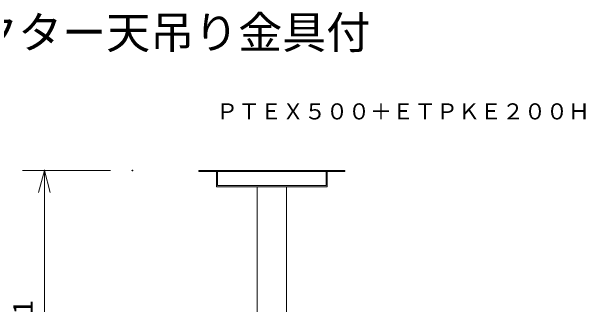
# Model space of a CAD drawing. Units: millimetres, scale not verified. Extents: x -62 to 63, y -57 to 57.
# Drawn here: x 3.9 to 56.1, y 30.1 to 56.7 of the extents above; entities that cross this region are included whole.
import ezdxf
from ezdxf.enums import TextEntityAlignment as Align

# ---------------------------------------------------------------- set-up
doc = ezdxf.new("R2010")
doc.units = ezdxf.units.MM
doc.header["$LTSCALE"] = 0.125
doc.header["$PDMODE"] = 32
doc.header["$PDSIZE"] = 0.0625
for name, color, linetype, lineweight in [('0-0_0', 7, 'Continuous', 18), ('0-4_GAIKEI', 1, 'Continuous', 18), ('0-5_SUNPO', 7, 'Continuous', 18)]:
    doc.layers.add(name, color=color, linetype=linetype, lineweight=lineweight)
for name, color, linetype in [('0-1_DEFPOINTS', 7, 'Continuous'), ('0-3_MOJI1', 7, 'Continuous'), ('0-6_TOUROKU', 7, 'Continuous')]:
    doc.layers.add(name, color=color, linetype=linetype)
doc.styles.add('ＭＳ ゴシック', font='')
doc.styles.get('ＭＳ ゴシック').set_extended_font_data('MS Gothic')

# ---------------------------------------------------------------- blocks, each defined once
blk = doc.blocks.new('_OPEN30')
at = {"layer": '0-0_0'}
blk.add_line((0, 0), (-1, 0), dxfattribs=at)
blk.add_lwpolyline([(-1, 0.26795), (0, 0), (-1, -0.26795)], dxfattribs=at)
blk = doc.blocks.new('D7')
at = {"layer": '0-1_DEFPOINTS'}
for p in [(3.7435, 45.862), (11.7435, 45.862), (11.7435, 11.0453)]:
    blk.add_point(p, dxfattribs=at)
at = {"layer": '0-5_SUNPO'}
for p, q in [((9.7435, 45.862), (1.7435, 45.862)), ((3.7435, 13.0453), (3.7435, 43.862)), ((9.7435, 11.0453), (1.7435, 11.0453))]:
    blk.add_line(p, q, dxfattribs=at)
at = {"layer": '0-5_SUNPO', "xscale": 2, "yscale": 2}
for p, rotation in [((3.7435, 45.862), 90), ((3.7435, 11.0453), 270)]:
    blk.add_blockref('_OPEN30', p, dxfattribs=dict(at, rotation=rotation))
at = {"layer": '0-5_SUNPO', "style": 'ＭＳ ゴシック'}
blk.add_text('951～1551', height=1.833, rotation=90, dxfattribs=at).set_placement((3.2435, 22.8286), align=Align.BOTTOM_LEFT)

msp = doc.modelspace()

# ---------------------------------------------------------------- linework, layer by layer
at = {"layer": '0-4_GAIKEI'}
for p, q in [((20.9562, 42.2596), (34.2171, 42.2596)), ((20.9562, 42.2596), (20.9562, 42.1584)), ((20.9562, 42.1584), (34.2171, 42.1584)), ((22.5546, 40.7767), (22.5546, 42.1584)), ((22.6556, 40.878), (22.6556, 42.1584)), ((32.5177, 40.878), (32.5177, 42.1584)), ((32.6186, 40.7767), (32.6186, 42.1584)), ((34.2171, 42.2596), (34.2171, 42.1584)), ((22.5546, 40.7767), (32.6186, 40.7767)), ((22.6556, 40.878), (32.5177, 40.878)), ((26.2438, 18.5417), (26.2438, 40.7767)), ((28.9295, 18.5417), (28.9295, 40.7767))]:
    msp.add_line(p, q, dxfattribs=at)

# ---------------------------------------------------------------- block references
at = {"layer": '0-5_SUNPO'}
msp.add_blockref('D7', (3.1606, -3.6024), dxfattribs=at)

# ---------------------------------------------------------------- texts
at = {"layer": '0-3_MOJI1', "style": 'ＭＳ ゴシック'}
msp.add_text('ＤＬＰ方式プロジェクター天吊り金具付', height=2.933, dxfattribs=at).set_placement((-35.48, 52.4492), align=Align.BOTTOM_LEFT)
at = {"layer": '0-6_TOUROKU', "style": 'ＭＳ ゴシック'}
msp.add_text('ＰＴＥＸ５００＋ＥＴＰＫＥ２００Ｈ', height=1.466, dxfattribs=at).set_placement((22.52, 46.4492), align=Align.BOTTOM_LEFT)

doc.saveas('drawing.dxf')
